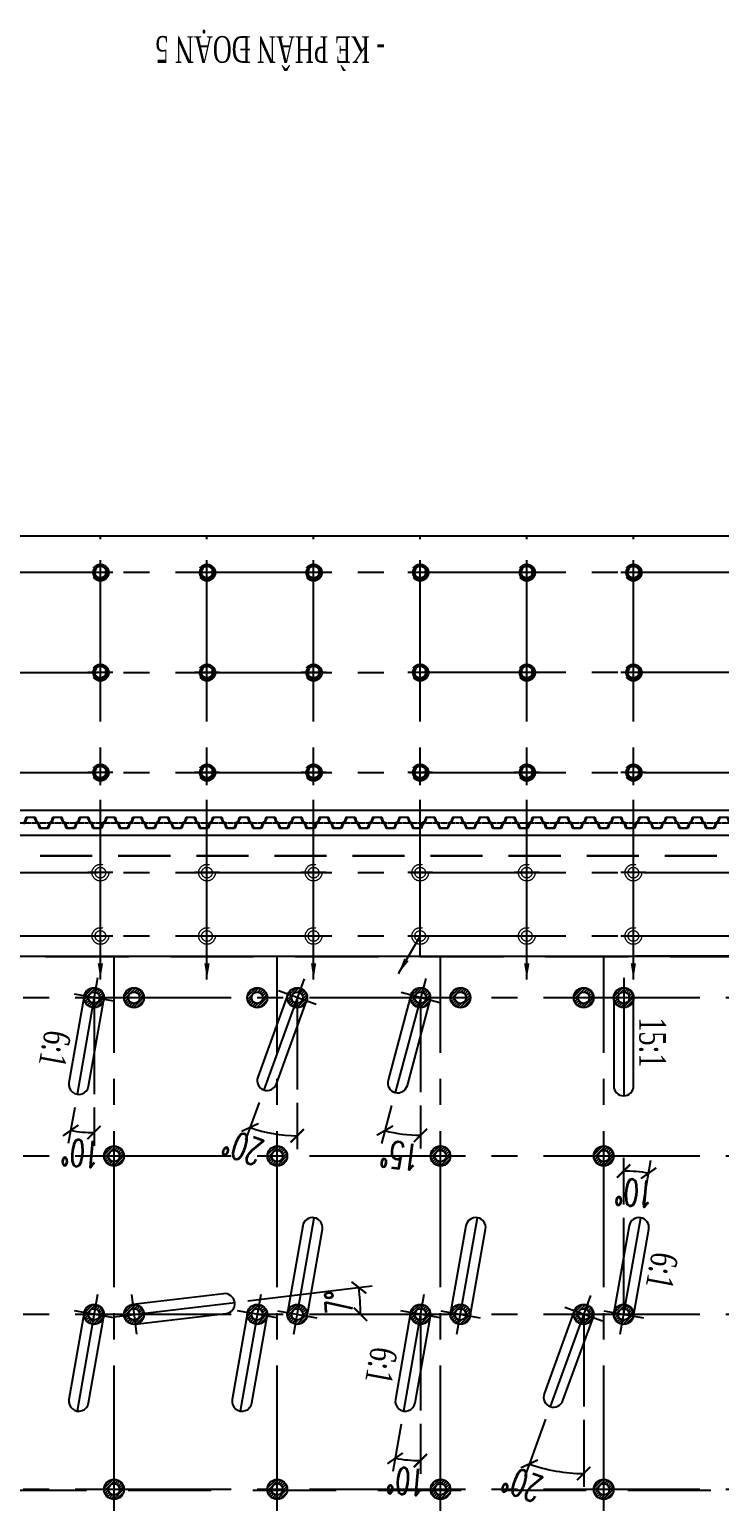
# Model space of a CAD drawing. Extents: x -57534 to 10615, y -13723 to 96319.
# Drawn here: x -31148 to -29076, y 48046 to 52462 of the extents above; entities that cross this region are included whole.
import ezdxf
from ezdxf.enums import TextEntityAlignment as Align

# ---------------------------------------------------------------- set-up
doc = ezdxf.new("R2010")
doc.units = 0
doc.header["$LTSCALE"] = 5
doc.header["$MEASUREMENT"] = 0
for name, pattern in [('CENTER', [2, 1.25, -0.25, 0.25, -0.25]), ('CENTER2', [1.125, 0.75, -0.125, 0.125, -0.125]), ('HIDDEN', [0.375, 0.25, -0.125])]:
    doc.linetypes.add(name, pattern=pattern)
doc.layers.get('0').update_dxf_attribs({"linetype": 'CONTINUOUS'})
doc.layers.get('DEFPOINTS').update_dxf_attribs({"linetype": 'CONTINUOUS'})
for name, color, linetype in [('BORDER', 2, 'CONTINUOUS'), ('CENTER', 9, 'CENTER2'), ('Coc', 2, 'CONTINUOUS'), ('Cochh', 7, 'CONTINUOUS'), ('Cu', 230, 'CONTINUOUS'), ('Dam', 4, 'CONTINUOUS'), ('DIMENSION', 4, 'CONTINUOUS'), ('HATCH', 7, 'CONTINUOUS'), ('HIDDEN', 4, 'HIDDEN'), ('PILE-D600', 20, 'CONTINUOUS'), ('STEEL', 1, 'CONTINUOUS'), ('TEXT', 3, 'CONTINUOUS')]:
    doc.layers.add(name, color=color, linetype=linetype)
doc.layers.add('Border k in', color=241, linetype='CONTINUOUS', lineweight=30, plot=False)
doc.layers.add('KHUAT', color=235, linetype='HIDDEN', lineweight=18)
doc.styles.add('DIM', font='romans.shx', dxfattribs={"width": 0.65})
doc.styles.add('THUONG', font='vntimeh.shx', dxfattribs={"width": 0.65})
doc.dimstyles.new('1-400', dxfattribs={"dimscale": 400, "dimtxt": 0.22, "dimasz": 0.12, "dimexe": 0.1, "dimexo": 0.1, "dimgap": 0.08, "dimtad": 1, "dimdec": 0, "dimzin": 0, "dimdsep": 46, "dimtxsty": 'DIM', "dimblk": 'ARCHTICK', "dimcen": 0.15, "dimdle": 0.1, "dimclrd": 4, "dimclre": 7, "dimclrt": 2, "dimaunit": 1, "dimadec": 0, "dimazin": 0, "dimtfac": 1, "dimtdec": 0, "dimtix": 1, "dimtmove": 1, "dimatfit": 3, "dimfxl": 1, "dimtolj": 1, "dimtzin": 0, "dimarcsym": 0})
doc.dimstyles.new('400.Ph', dxfattribs={"dimscale": 400, "dimtxt": 0.2, "dimasz": 0.1, "dimexe": 0.1, "dimexo": 0.1, "dimgap": 0.06, "dimtad": 1, "dimdec": 0, "dimzin": 0, "dimdsep": 46, "dimtxsty": 'DIM', "dimblk": 'ARCHTICK', "dimcen": 0.15, "dimdle": 0.1, "dimclrd": 256, "dimclre": 7, "dimclrt": 6, "dimadec": 0, "dimazin": 0, "dimtfac": 1, "dimtdec": 0, "dimtix": 1, "dimtmove": 0, "dimatfit": 3, "dimfxl": 1, "dimtolj": 1, "dimtzin": 0, "dimarcsym": 0})

# ---------------------------------------------------------------- blocks, each defined once
blk = doc.blocks.new('CocD500_HH')
at = {"layer": 'CENTER', "ltscale": 50}
for p, q in [((-37.5, 0), (37.5, 0)), ((0, 37.5), (0, -37.5))]:
    blk.add_line(p, q, dxfattribs=at)
at = {"layer": 'KHUAT', "ltscale": 100}
for radius in [25, 16]:
    blk.add_circle((0, 0), radius, dxfattribs=at)
blk = doc.blocks.new('_ArchTick')
at = {"color": 0, "linetype": 'ByBlock', "const_width": 0.15}
blk.add_lwpolyline([(-0.5, -0.5), (0.5, 0.5)], dxfattribs=at)
blk = doc.blocks.new('cocbs')
at = {"layer": 'Coc'}
h = blk.add_hatch(color=256, dxfattribs=at)
h.paths.add_polyline_path([(-46596.3, 9805.7), (-46596.3, 9796.7, -0.414214), (-46580.3, 9780.7), (-46571.3, 9780.7, 0.414214)])
h.paths.add_polyline_path([(-46571.3, 9780.7), (-46580.3, 9780.7, -0.414214), (-46596.3, 9764.7), (-46596.3, 9755.7, 0.414214)])
h.paths.add_polyline_path([(-46612.3, 9780.7), (-46621.3, 9780.7, 0.414214), (-46596.3, 9755.7), (-46596.3, 9764.7, -0.414214)])
h.paths.add_polyline_path([(-46596.3, 9796.7), (-46596.3, 9805.7, 0.414214), (-46621.3, 9780.7), (-46612.3, 9780.7, -0.414214)])
at = {"layer": 'Coc', "color": 8, "linetype": 'HIDDEN', "ltscale": 50}
for radius in [25, 16]:
    blk.add_circle((-46596.3, 9780.7), radius, dxfattribs=at)
at = {"layer": 'Cochh', "linetype": 'CENTER', "ltscale": 25}
for p, q in [((-46596.3, 9818.2), (-46596.3, 9743.2)), ((-46633.8, 9780.7), (-46558.8, 9780.7))]:
    blk.add_line(p, q, dxfattribs=at)
blk = doc.blocks.new('*D300')
at = {"layer": 'DEFPOINTS', "color": 0}
for p in [(-64048.6, 12738.3), (-64099.5, 12590.9), (-64048.4, 12592.7), (-64099.5, 12302.7), (-64109.9, 12243.6)]:
    blk.add_point(p, dxfattribs=at)
at = {"layer": 'DIMENSION', "color": 7, "lineweight": -2}
for p, q in [((-64099.5, 12630.9), (-64099.5, 12781.2)), ((-64041.5, 12632), (-64016.4, 12774))]:
    blk.add_line(p, q, dxfattribs=at)
at = {"layer": 'DIMENSION', "lineweight": -2}
blk.add_arc((-64099.5, 12302.7), 438.5, 80, 90, dxfattribs=at)
at = {"layer": 'DIMENSION', "lineweight": -2, "xscale": 40, "yscale": 40, "zscale": 40}
for p, rotation in [((-64099.5, 12741.2), 179.9999999999996), ((-64023.4, 12734.6), 350.0000000000073)]:
    blk.add_blockref('_ArchTick', p, dxfattribs=dict(at, rotation=rotation))
at = {"layer": 'DIMENSION', "color": 6, "insert": (-64055.7, 12803.3), "char_height": 80, "attachment_point": 5, "rotation": 355, "style": 'DIM'}
blk.add_mtext('\\A1;10°', dxfattribs=at)
blk = doc.blocks.new('*D301')
at = {"layer": 'DEFPOINTS', "color": 0}
for p in [(-64699.1, 12361.8), (-64709.5, 12302.7), (-64760.7, 12012.7), (-64709.5, 12013.1), (-64759.4, 11875.7)]:
    blk.add_point(p, dxfattribs=at)
at = {"layer": 'DIMENSION', "color": 7, "lineweight": -2}
for p, q in [((-64767.6, 11973.3), (-64791.1, 11840)), ((-64709.5, 11973.1), (-64709.5, 11832.8))]:
    blk.add_line(p, q, dxfattribs=at)
at = {"layer": 'DIMENSION', "lineweight": -2}
blk.add_arc((-64709.5, 12302.7), 429.9, 260, 270, dxfattribs=at)
at = {"layer": 'DIMENSION', "lineweight": -2, "xscale": 40, "yscale": 40, "zscale": 40, "rotation": 170.0000000000071}
blk.add_blockref('_ArchTick', (-64784.2, 11879.3), dxfattribs=at)
at = {"layer": 'DIMENSION', "lineweight": -2, "xscale": 40, "yscale": 40, "zscale": 40}
blk.add_blockref('_ArchTick', (-64709.5, 11872.8), dxfattribs=at)
at = {"layer": 'DIMENSION', "color": 6, "insert": (-64741.4, 11938.2), "char_height": 80, "attachment_point": 5, "rotation": 355, "style": 'DIM'}
blk.add_mtext('\\A1;10°', dxfattribs=at)
blk = doc.blocks.new('*D310')
at = {"layer": 'DEFPOINTS', "color": 0}
for p in [(-63072.6, 11754.5), (-63119.5, 11642.2), (-63068.4, 11642.7), (-63119.5, 11352.7), (-63129.9, 11293.6)]:
    blk.add_point(p, dxfattribs=at)
at = {"layer": 'DIMENSION', "color": 7, "lineweight": -2}
for p, q in [((-63119.5, 11682.2), (-63119.5, 11797.3)), ((-63061.5, 11682), (-63042.3, 11790.5))]:
    blk.add_line(p, q, dxfattribs=at)
at = {"layer": 'DIMENSION', "lineweight": -2}
blk.add_arc((-63119.5, 11352.7), 404.6, 80, 90, dxfattribs=at)
at = {"layer": 'DIMENSION', "lineweight": -2, "xscale": 40, "yscale": 40, "zscale": 40}
for p, rotation in [((-63119.5, 11757.3), 180.0000000000007), ((-63049.3, 11751.1), 350.0000000000111)]:
    blk.add_blockref('_ArchTick', p, dxfattribs=dict(at, rotation=rotation))
at = {"layer": 'DIMENSION', "color": 6, "insert": (-63078.7, 11819.5), "char_height": 80, "attachment_point": 5, "rotation": 355, "style": 'DIM'}
blk.add_mtext('\\A1;10°', dxfattribs=at)
blk = doc.blocks.new('*D336')
at = {"layer": 'DEFPOINTS', "color": 0}
for p in [(-64534.1, 12776.8), (-64589.5, 12578.6), (-64488.8, 12579.4), (-64589.5, 12302.7), (-64610.1, 12246.3)]:
    blk.add_point(p, dxfattribs=at)
at = {"layer": 'DIMENSION', "color": 7, "lineweight": -2}
for p, q in [((-64589.5, 12618.6), (-64589.5, 12820.1)), ((-64475.1, 12617), (-64412.6, 12788.9))]:
    blk.add_line(p, q, dxfattribs=at)
at = {"layer": 'DIMENSION', "lineweight": -2}
blk.add_arc((-64589.5, 12302.7), 477.4, 70, 90, dxfattribs=at)
at = {"layer": 'DIMENSION', "lineweight": -2, "xscale": 40, "yscale": 40, "zscale": 40}
for p, rotation in [((-64589.5, 12780.1), 180.000000000001), ((-64426.3, 12751.3), 340.0000000000092)]:
    blk.add_blockref('_ArchTick', p, dxfattribs=dict(at, rotation=rotation))
at = {"layer": 'DIMENSION', "color": 6, "insert": (-64404.4, 12811.4), "char_height": 80, "attachment_point": 5, "rotation": 340, "style": 'DIM'}
blk.add_mtext('\\A1;20°', dxfattribs=at)
blk = doc.blocks.new('*D340')
at = {"layer": 'DEFPOINTS', "color": 0}
for p in [(-69156.5, 12302.7), (-63180, 12310), (-61612.5, 12302.7), (-63918.9, 12275.8), (-63541.8, 12266.8)]:
    blk.add_point(p, dxfattribs=at)
at = {"layer": 'DIMENSION', "color": 7, "lineweight": -2}
blk.add_line((-63581.5, 12262.1), (-63954.3, 12217.6), dxfattribs=at)
at = {"layer": 'DIMENSION', "lineweight": -2}
blk.add_arc((-63241.2, 12302.7), 678.2, 180, 186.8084, dxfattribs=at)
at = {"layer": 'DIMENSION', "lineweight": -2, "xscale": 40, "yscale": 40, "zscale": 40}
for p, rotation in [((-63919.4, 12302.7), 90), ((-63914.6, 12222.3), 276.8083625507042)]:
    blk.add_blockref('_ArchTick', p, dxfattribs=dict(at, rotation=rotation))
at = {"layer": 'DIMENSION', "color": 6, "insert": (-63854.3, 12266.2), "char_height": 80, "attachment_point": 5, "rotation": 273.4042, "style": 'DIM'}
blk.add_mtext('\\A1;7°', dxfattribs=at)
blk = doc.blocks.new('*D346')
at = {"layer": 'DEFPOINTS', "color": 0}
for p in [(-64027.9, 11759.2), (-64099.5, 11635.9), (-64023.3, 11637.1), (-64099.5, 11352.7), (-64115.1, 11294.7)]:
    blk.add_point(p, dxfattribs=at)
at = {"layer": 'DIMENSION', "color": 7, "lineweight": -2}
for p, q in [((-64099.5, 11675.9), (-64099.5, 11805.5)), ((-64013, 11675.7), (-63982.3, 11790))]:
    blk.add_line(p, q, dxfattribs=at)
at = {"layer": 'DIMENSION', "lineweight": -2}
blk.add_arc((-64099.5, 11352.7), 412.8, 75, 90, dxfattribs=at)
at = {"layer": 'DIMENSION', "lineweight": -2, "xscale": 40, "yscale": 40, "zscale": 40}
for p, rotation in [((-64099.5, 11765.5), 180.0000000000007), ((-63992.7, 11751.4), 345.0000000000112)]:
    blk.add_blockref('_ArchTick', p, dxfattribs=dict(at, rotation=rotation))
at = {"layer": 'DIMENSION', "color": 6, "insert": (-64037.3, 11825.4), "char_height": 80, "attachment_point": 5, "rotation": 352.5, "style": 'DIM'}
blk.add_mtext('\\A1;15°', dxfattribs=at)
blk = doc.blocks.new('*D347')
at = {"layer": 'DEFPOINTS', "color": 0}
for p in [(-63681.4, 11764.1), (-63729.5, 11627.8), (-63628.8, 11629.4), (-63729.5, 11352.7), (-63750.1, 11296.3)]:
    blk.add_point(p, dxfattribs=at)
at = {"layer": 'DIMENSION', "color": 7, "lineweight": -2}
for p, q in [((-63729.5, 11667.8), (-63729.5, 11806.9)), ((-63615.1, 11667), (-63574.2, 11779.5))]:
    blk.add_line(p, q, dxfattribs=at)
at = {"layer": 'DIMENSION', "lineweight": -2}
blk.add_arc((-63729.5, 11352.7), 414.2, 70, 90, dxfattribs=at)
at = {"layer": 'DIMENSION', "lineweight": -2, "xscale": 40, "yscale": 40, "zscale": 40}
for p, rotation in [((-63729.5, 11766.9), 180.0000000000001), ((-63587.8, 11742), 340.0000000000117)]:
    blk.add_blockref('_ArchTick', p, dxfattribs=dict(at, rotation=rotation))
at = {"layer": 'DIMENSION', "color": 6, "insert": (-63566, 11802.1), "char_height": 80, "attachment_point": 5, "rotation": 340, "style": 'DIM'}
blk.add_mtext('\\A1;20°', dxfattribs=at)
blk = doc.blocks.new('Cu thep kieu IVL')
at = {"layer": 'CENTER'}
for p, q in [((-20, 19.2), (-20, 14.8)), ((20, 19.2), (20, 14.8))]:
    blk.add_line(p, q, dxfattribs=at)
at = {"layer": 'Cu'}
blk.add_lwpolyline([(-11.6, 2.3, 0.331206), (-10.7, 1.6), (10.7, 1.6, 0.331206), (11.6, 2.3), (18.1, 18.4, -0.331206), (19.1, 19.2), (20.3, 19.2, -0.223582), (21.5, 18.6, -0.452935), (21.1, 16.7), (20, 16.2, -0.518485), (19.2, 16.4, -0.300037), (19.7, 16.9), (20.7, 17.4, 0.427626), (20.8, 18.1, 0.215462), (20.3, 18.4), (19.5, 18.4, 0.331206), (18.7, 17.8), (13.4, 1.3, -0.331206), (11.7, 0), (-11.7, 0, -0.331206), (-13.4, 1.3), (-18.7, 17.8, 0.331206), (-19.5, 18.4), (-20.3, 18.4, 0.215462), (-20.8, 18.1, 0.427626), (-20.7, 17.4), (-19.7, 16.9, -0.300037), (-19.2, 16.4, -0.518485), (-20, 16.2), (-21.1, 16.7, -0.452935), (-21.5, 18.6, -0.223582), (-20.3, 19.2), (-19.1, 19.2, -0.331206), (-18.1, 18.4)], format="xyb", close=True, dxfattribs=at)
blk = doc.blocks.new('*U419')
at = {"layer": 'STEEL'}
for p in [(2320, 0), (2400, 0), (2480, 0), (2560, 0), (2640, 0), (2720, 0), (2800, 0), (2880, 0), (2960, 0), (3040, 0), (3120, 0), (3200, 0), (3280, 0), (3360, 0), (3440, 0), (3520, 0), (3600, 0), (3680, 0), (3760, 0), (3840, 0), (3920, 0), (4000, 0), (4080, 0), (4160, 0), (4240, 0), (4320, 0), (4400, 0)]:
    blk.add_blockref('Cu thep kieu IVL', p, dxfattribs=at)
at = {"layer": 'STEEL', "rotation": 180}
for p in [(2360, 34), (2440, 34), (2520, 34), (2600, 34), (2680, 34), (2760, 34), (2840, 34), (2920, 34), (3000, 34), (3080, 34), (3160, 34), (3240, 34), (3320, 34), (3400, 34), (3480, 34), (3560, 34), (3640, 34), (3720, 34), (3800, 34), (3880, 34), (3960, 34), (4040, 34), (4120, 34), (4200, 34), (4280, 34), (4360, 34)]:
    blk.add_blockref('Cu thep kieu IVL', p, dxfattribs=at)
blk = doc.blocks.new('pd3')
at = {"layer": 'HATCH'}
h = blk.add_hatch(dxfattribs=at)
h.set_pattern_fill('ANSI31', color=256, scale=50, style=0)
h.set_pattern_definition([(45, (-56580.761, -6805.5305), (-4.4194174, 4.4194174), [])])
h.paths.add_polyline_path([(-64679.5, 12827.7, 1), (-64619.5, 12827.7, 1)])
h.paths.add_polyline_path([(-64632.5, 12827.7, -1), (-64666.5, 12827.7, -1)], flags=16)
h = blk.add_hatch(dxfattribs=at)
h.set_pattern_fill('ANSI31', color=256, scale=50, style=0)
h.set_pattern_definition([(45, (-56090.761, -6805.5305), (-4.4194174, 4.4194174), [])])
h.paths.add_polyline_path([(-64189.5, 12827.7, 1), (-64129.5, 12827.7, 1)])
h.paths.add_polyline_path([(-64142.5, 12827.7, -1), (-64176.5, 12827.7, -1)], flags=16)
h = blk.add_hatch(dxfattribs=at)
h.set_pattern_fill('ANSI31', color=256, scale=50, style=0)
h.set_pattern_definition([(45, (-55600.761, -6805.5305), (-4.4194174, 4.4194174), [])])
h.paths.add_polyline_path([(-63699.5, 12827.7, 1), (-63639.5, 12827.7, 1)])
h.paths.add_polyline_path([(-63652.5, 12827.7, -1), (-63686.5, 12827.7, -1)], flags=16)
h = blk.add_hatch(dxfattribs=at)
h.set_pattern_fill('ANSI31', color=256, scale=50, style=0)
h.set_pattern_definition([(45, (-55110.761, -6805.5305), (-4.4194174, 4.4194174), [])])
h.paths.add_polyline_path([(-63209.5, 12827.7, 1), (-63149.5, 12827.7, 1)])
h.paths.add_polyline_path([(-63162.5, 12827.7, -1), (-63196.5, 12827.7, -1)], flags=16)
h = blk.add_hatch(dxfattribs=at)
h.set_pattern_fill('ANSI31', color=256, scale=50, style=0)
h.set_pattern_definition([(45, (-56640.761, -7330.5305), (-4.4194174, 4.4194174), [])])
h.paths.add_polyline_path([(-64739.5, 12302.7, 1), (-64679.5, 12302.7, 1)])
h.paths.add_polyline_path([(-64692.5, 12302.7, -1), (-64726.5, 12302.7, -1)], flags=16)
h = blk.add_hatch(dxfattribs=at)
h.set_pattern_fill('ANSI31', color=256, scale=50, style=0)
h.set_pattern_definition([(45, (-56520.761, -7330.5305), (-4.4194174, 4.4194174), [])])
h.paths.add_polyline_path([(-64619.5, 12302.7, 1), (-64559.5, 12302.7, 1)])
h.paths.add_polyline_path([(-64572.5, 12302.7, -1), (-64606.5, 12302.7, -1)], flags=16)
h = blk.add_hatch(dxfattribs=at)
h.set_pattern_fill('ANSI31', color=256, scale=50, style=0)
h.set_pattern_definition([(45, (-56150.761, -7330.5305), (-4.4194174, 4.4194174), [])])
h.paths.add_polyline_path([(-64249.5, 12302.7, 1), (-64189.5, 12302.7, 1)])
h.paths.add_polyline_path([(-64202.5, 12302.7, -1), (-64236.5, 12302.7, -1)], flags=16)
h = blk.add_hatch(dxfattribs=at)
h.set_pattern_fill('ANSI31', color=256, scale=50, style=0)
h.set_pattern_definition([(45, (-56030.761, -7330.5305), (-4.4194174, 4.4194174), [])])
h.paths.add_polyline_path([(-64129.5, 12302.7, 1), (-64069.5, 12302.7, 1)])
h.paths.add_polyline_path([(-64082.5, 12302.7, -1), (-64116.5, 12302.7, -1)], flags=16)
h = blk.add_hatch(dxfattribs=at)
h.set_pattern_fill('ANSI31', color=256, scale=50, style=0)
h.set_pattern_definition([(45, (-55660.761, -7330.5305), (-4.4194174, 4.4194174), [])])
h.paths.add_polyline_path([(-63759.5, 12302.7, 1), (-63699.5, 12302.7, 1)])
h.paths.add_polyline_path([(-63712.5, 12302.7, -1), (-63746.5, 12302.7, -1)], flags=16)
h = blk.add_hatch(dxfattribs=at)
h.set_pattern_fill('ANSI31', color=256, scale=50, style=0)
h.set_pattern_definition([(45, (-55540.761, -7330.5305), (-4.4194174, 4.4194174), [])])
h.paths.add_polyline_path([(-63639.5, 12302.7, 1), (-63579.5, 12302.7, 1)])
h.paths.add_polyline_path([(-63592.5, 12302.7, -1), (-63626.5, 12302.7, -1)], flags=16)
h = blk.add_hatch(dxfattribs=at)
h.set_pattern_fill('ANSI31', color=256, scale=50, style=0)
h.set_pattern_definition([(45, (-55170.761, -7330.5305), (-4.4194174, 4.4194174), [])])
h.paths.add_polyline_path([(-63269.5, 12302.7, 1), (-63209.5, 12302.7, 1)])
h.paths.add_polyline_path([(-63222.5, 12302.7, -1), (-63256.5, 12302.7, -1)], flags=16)
h = blk.add_hatch(dxfattribs=at)
h.set_pattern_fill('ANSI31', color=256, scale=50, style=0)
h.set_pattern_definition([(45, (-55050.761, -7330.5305), (-4.4194174, 4.4194174), [])])
h.paths.add_polyline_path([(-63149.5, 12302.7, 1), (-63089.5, 12302.7, 1)])
h.paths.add_polyline_path([(-63102.5, 12302.7, -1), (-63136.5, 12302.7, -1)], flags=16)
h = blk.add_hatch(dxfattribs=at)
h.set_pattern_fill('ANSI31', color=256, scale=50, style=0)
h.set_pattern_definition([(45, (-56580.761, -7805.5305), (-4.4194174, 4.4194174), [])])
h.paths.add_polyline_path([(-64679.5, 11827.7, 1), (-64619.5, 11827.7, 1)])
h.paths.add_polyline_path([(-64632.5, 11827.7, -1), (-64666.5, 11827.7, -1)], flags=16)
h = blk.add_hatch(dxfattribs=at)
h.set_pattern_fill('ANSI31', color=256, scale=50, style=0)
h.set_pattern_definition([(45, (-56090.761, -7805.5305), (-4.4194174, 4.4194174), [])])
h.paths.add_polyline_path([(-64189.5, 11827.7, 1), (-64129.5, 11827.7, 1)])
h.paths.add_polyline_path([(-64142.5, 11827.7, -1), (-64176.5, 11827.7, -1)], flags=16)
h = blk.add_hatch(dxfattribs=at)
h.set_pattern_fill('ANSI31', color=256, scale=50, style=0)
h.set_pattern_definition([(45, (-55600.761, -7805.5305), (-4.4194174, 4.4194174), [])])
h.paths.add_polyline_path([(-63699.5, 11827.7, 1), (-63639.5, 11827.7, 1)])
h.paths.add_polyline_path([(-63652.5, 11827.7, -1), (-63686.5, 11827.7, -1)], flags=16)
h = blk.add_hatch(dxfattribs=at)
h.set_pattern_fill('ANSI31', color=256, scale=50, style=0)
h.set_pattern_definition([(45, (-55110.761, -7805.5305), (-4.4194174, 4.4194174), [])])
h.paths.add_polyline_path([(-63209.5, 11827.7, 1), (-63149.5, 11827.7, 1)])
h.paths.add_polyline_path([(-63162.5, 11827.7, -1), (-63196.5, 11827.7, -1)], flags=16)
h = blk.add_hatch(dxfattribs=at)
h.set_pattern_fill('ANSI31', color=256, scale=50, style=0)
h.set_pattern_definition([(45, (-56640.761, -8280.5305), (-4.4194174, 4.4194174), [])])
h.paths.add_polyline_path([(-64739.5, 11352.7, 1), (-64679.5, 11352.7, 1)])
h.paths.add_polyline_path([(-64692.5, 11352.7, -1), (-64726.5, 11352.7, -1)], flags=16)
h = blk.add_hatch(dxfattribs=at)
h.set_pattern_fill('ANSI31', color=256, scale=50, style=0)
h.set_pattern_definition([(45, (-56520.761, -8280.5305), (-4.4194174, 4.4194174), [])])
h.paths.add_polyline_path([(-64619.5, 11352.7, 1), (-64559.5, 11352.7, 1)])
h.paths.add_polyline_path([(-64572.5, 11352.7, -1), (-64606.5, 11352.7, -1)], flags=16)
h = blk.add_hatch(dxfattribs=at)
h.set_pattern_fill('ANSI31', color=256, scale=50, style=0)
h.set_pattern_definition([(45, (-56150.761, -8280.5305), (-4.4194174, 4.4194174), [])])
h.paths.add_polyline_path([(-64249.5, 11352.7, 1), (-64189.5, 11352.7, 1)])
h.paths.add_polyline_path([(-64202.5, 11352.7, -1), (-64236.5, 11352.7, -1)], flags=16)
h = blk.add_hatch(dxfattribs=at)
h.set_pattern_fill('ANSI31', color=256, scale=50, style=0)
h.set_pattern_definition([(45, (-56030.761, -8280.5305), (-4.4194174, 4.4194174), [])])
h.paths.add_polyline_path([(-64129.5, 11352.7, 1), (-64069.5, 11352.7, 1)])
h.paths.add_polyline_path([(-64082.5, 11352.7, -1), (-64116.5, 11352.7, -1)], flags=16)
h = blk.add_hatch(dxfattribs=at)
h.set_pattern_fill('ANSI31', color=256, scale=50, style=0)
h.set_pattern_definition([(45, (-55660.761, -8280.5305), (-4.4194174, 4.4194174), [])])
h.paths.add_polyline_path([(-63759.5, 11352.7, 1), (-63699.5, 11352.7, 1)])
h.paths.add_polyline_path([(-63712.5, 11352.7, -1), (-63746.5, 11352.7, -1)], flags=16)
h = blk.add_hatch(dxfattribs=at)
h.set_pattern_fill('ANSI31', color=256, scale=50, style=0)
h.set_pattern_definition([(45, (-55540.761, -8280.5305), (-4.4194174, 4.4194174), [])])
h.paths.add_polyline_path([(-63639.5, 11352.7, 1), (-63579.5, 11352.7, 1)])
h.paths.add_polyline_path([(-63592.5, 11352.7, -1), (-63626.5, 11352.7, -1)], flags=16)
h = blk.add_hatch(dxfattribs=at)
h.set_pattern_fill('ANSI31', color=256, scale=50, style=0)
h.set_pattern_definition([(45, (-55170.761, -8280.5305), (-4.4194174, 4.4194174), [])])
h.paths.add_polyline_path([(-63269.5, 11352.7, 1), (-63209.5, 11352.7, 1)])
h.paths.add_polyline_path([(-63222.5, 11352.7, -1), (-63256.5, 11352.7, -1)], flags=16)
h = blk.add_hatch(dxfattribs=at)
h.set_pattern_fill('ANSI31', color=256, scale=50, style=0)
h.set_pattern_definition([(45, (-55050.761, -8280.5305), (-4.4194174, 4.4194174), [])])
h.paths.add_polyline_path([(-63149.5, 11352.7, 1), (-63089.5, 11352.7, 1)])
h.paths.add_polyline_path([(-63102.5, 11352.7, -1), (-63136.5, 11352.7, -1)], flags=16)
at = {"layer": 'BORDER'}
blk.add_lwpolyline([(-61612.5, 13627.7), (-61612.5, 11227.7), (-69156.5, 11227.7), (-69156.5, 13627.7)], dxfattribs=at)
at = {"layer": 'CENTER', "ltscale": 125}
for p, q in [((-64649.5, 13627.7), (-64649.5, 11227.7)), ((-64159.5, 13627.7), (-64159.5, 11227.7)), ((-63669.5, 13627.7), (-63669.5, 11227.7)), ((-63179.5, 13627.7), (-63179.5, 11227.7)), ((-69156.5, 12827.7), (-61612.5, 12827.7)), ((-64109.9, 12243.6), (-64048.4, 12592.7)), ((-63619.9, 12243.6), (-63558.4, 12592.7)), ((-63129.9, 12243.6), (-63068.4, 12592.7)), ((-64610.1, 12246.3), (-64488.8, 12579.4)), ((-64699.1, 12361.8), (-64760.7, 12012.7)), ((-64645.9, 12323.2), (-64533.1, 12282.2)), ((-64209.1, 12361.8), (-64270.7, 12012.7)), ((-63719.1, 12361.8), (-63780.7, 12012.7)), ((-63232.2, 12243.1), (-63246.8, 12362.2)), ((-69156.5, 12302.7), (-61612.5, 12302.7)), ((-64650.4, 12292.3), (-64768.6, 12313.1)), ((-64160.4, 12292.3), (-64278.6, 12313.1)), ((-64158.6, 12313.1), (-64040.4, 12292.3)), ((-63670.4, 12292.3), (-63788.6, 12313.1)), ((-63668.6, 12313.1), (-63550.4, 12292.3)), ((-63180, 12310), (-63541.8, 12266.8)), ((-63178.6, 12313.1), (-63060.4, 12292.3)), ((-69156.5, 11827.7), (-61612.5, 11827.7)), ((-64709.5, 11292.7), (-64709.5, 11647.1)), ((-64115.1, 11294.7), (-64023.3, 11637.1)), ((-63750.1, 11296.3), (-63628.8, 11629.4)), ((-63129.9, 11293.6), (-63068.4, 11642.7)), ((-69156.5, 11352.7), (-61612.5, 11352.7)), ((-64157.5, 11368.2), (-64041.6, 11337.2)), ((-63785.9, 11373.2), (-63673.1, 11332.2)), ((-63178.6, 11363.1), (-63060.4, 11342.3))]:
    blk.add_line(p, q, dxfattribs=at)
at = {"layer": 'DIMENSION'}
for p, q in [((-64099.5, 12302.7), (-64099.5, 12590.9)), ((-64589.5, 12302.7), (-64589.5, 12578.6)), ((-64709.5, 12302.7), (-64709.5, 12013.1)), ((-64099.5, 11352.7), (-64099.5, 11635.9)), ((-63729.5, 11352.7), (-63729.5, 11627.8)), ((-63119.5, 11352.7), (-63119.5, 11642.2))]:
    blk.add_line(p, q, dxfattribs=at)
at = {"layer": 'PILE-D600', "linetype": 'Continuous', "ltscale": 0.7}
for points in [[(-64070, 12297.5), (-64024.1, 12557.9, 1), (-64083.2, 12568.3), (-64129.1, 12307.9)], [(-63580, 12297.5), (-63534.1, 12557.9, 1), (-63593.2, 12568.3), (-63639.1, 12307.9)], [(-63090, 12297.5), (-63044.1, 12557.9, 1), (-63103.2, 12568.3), (-63149.1, 12307.9)], [(-64561.3, 12292.4), (-64470.9, 12540.9, 1), (-64527.3, 12561.4), (-64617.7, 12313)], [(-63243.2, 12332.5), (-63515.7, 12300.2, 1), (-63508.3, 12240.7), (-63235.9, 12272.9)], [(-64739.1, 12307.9), (-64785, 12047.5, 1), (-64725.9, 12037.1), (-64680, 12297.5)], [(-64249.1, 12307.9), (-64295, 12047.5, 1), (-64235.9, 12037.1), (-64190, 12297.5)], [(-63759.1, 12307.9), (-63805, 12047.5, 1), (-63745.9, 12037.1), (-63700, 12297.5)], [(-64679.5, 11352.7), (-64679.5, 11617.1, 1), (-64739.5, 11617.1), (-64739.5, 11352.7)], [(-64070.6, 11344.9), (-64002.1, 11600.4, 1), (-64060.1, 11615.9), (-64128.5, 11360.5)], [(-63701.3, 11342.4), (-63610.9, 11590.9, 1), (-63667.3, 11611.4), (-63757.7, 11363)], [(-63090, 11347.5), (-63044.1, 11607.9, 1), (-63103.2, 11618.3), (-63149.1, 11357.9)]]:
    blk.add_lwpolyline(points, format="xyb", dxfattribs=at)
for centre, radius in [((-64649.5, 12827.7), 30), ((-64159.5, 12827.7), 30), ((-63669.5, 12827.7), 30), ((-63179.5, 12827.7), 30), ((-64649.5, 12827.7), 17), ((-64159.5, 12827.7), 17), ((-63669.5, 12827.7), 17), ((-63179.5, 12827.7), 17), ((-64709.5, 12302.7), 30), ((-64589.5, 12302.7), 30), ((-64219.5, 12302.7), 30), ((-64099.5, 12302.7), 30), ((-63729.5, 12302.7), 30), ((-63609.5, 12302.7), 30), ((-63239.5, 12302.7), 30), ((-63119.5, 12302.7), 30), ((-64709.5, 12302.7), 17), ((-64589.5, 12302.7), 17), ((-64219.5, 12302.7), 17), ((-64099.5, 12302.7), 17), ((-63729.5, 12302.7), 17), ((-63609.5, 12302.7), 17), ((-63239.5, 12302.7), 17), ((-63119.5, 12302.7), 17), ((-64649.5, 11827.7), 30), ((-64649.5, 11827.7), 17), ((-64159.5, 11827.7), 30), ((-64159.5, 11827.7), 17), ((-63669.5, 11827.7), 30), ((-63669.5, 11827.7), 17), ((-63179.5, 11827.7), 30), ((-63179.5, 11827.7), 17), ((-64709.5, 11352.7), 30), ((-64709.5, 11352.7), 17), ((-64589.5, 11352.7), 30), ((-64589.5, 11352.7), 17), ((-64219.5, 11352.7), 30), ((-64219.5, 11352.7), 17), ((-64099.5, 11352.7), 30), ((-64099.5, 11352.7), 17), ((-63729.5, 11352.7), 30), ((-63729.5, 11352.7), 17), ((-63609.5, 11352.7), 30), ((-63609.5, 11352.7), 17), ((-63239.5, 11352.7), 30), ((-63239.5, 11352.7), 17), ((-63119.5, 11352.7), 30), ((-63119.5, 11352.7), 17)]:
    blk.add_circle(centre, radius, dxfattribs=at)
at = {"layer": 'TEXT', "style": 'THUONG', "width": 0.7}
for s, rotation, p in [('6:1', 79.5709, (-63929.1, 12391.8)), ('6:1', 79.5709, (-64771.6, 12107.2)), ('15:1', 90, (-64732.7, 11411.7)), ('6:1', 79.5709, (-62949.1, 11441.8))]:
    blk.add_text(s, height=80, rotation=rotation, dxfattribs=at).set_placement(p, align=Align.BOTTOM_LEFT)
at = {"layer": 'DIMENSION'}
for base, line1, line2, picture, middle in [((-64534.1, 12776.8), ((-64610.1, 12246.3), (-64488.8, 12579.4)), ((-64589.5, 12302.7), (-64589.5, 12578.6)), '*D336', (-64426.3, 12751.3)), ((-63681.4, 11764.1), ((-63750.1, 11296.3), (-63628.8, 11629.4)), ((-63729.5, 11352.7), (-63729.5, 11627.8)), '*D347', (-63587.8, 11742))]:
    dim = blk.add_angular_dim_2l(base=base, line1=line1, line2=line2, dimstyle='400.Ph', dxfattribs=at)
    dim.commit()
    dim.dimension.update_dxf_attribs({"geometry": picture, "text_midpoint": middle, "dimtype": 130})
for base, line1, line2, picture, middle in [((-64048.6, 12738.3), ((-64109.9, 12243.6), (-64048.4, 12592.7)), ((-64099.5, 12302.7), (-64099.5, 12590.9)), '*D300', (-64055.7, 12803.3)), ((-63918.9, 12275.8), ((-63180, 12310), (-63541.8, 12266.8)), ((-69156.5, 12302.7), (-61612.5, 12302.7)), '*D340', (-63854.3, 12266.2)), ((-64759.4, 11875.7), ((-64709.5, 12302.7), (-64709.5, 12013.1)), ((-64699.1, 12361.8), (-64760.7, 12012.7)), '*D301', (-64741.4, 11938.2)), ((-64027.9, 11759.2), ((-64115.1, 11294.7), (-64023.3, 11637.1)), ((-64099.5, 11352.7), (-64099.5, 11635.9)), '*D346', (-64037.3, 11825.4)), ((-63072.6, 11754.5), ((-63129.9, 11293.6), (-63068.4, 11642.7)), ((-63119.5, 11352.7), (-63119.5, 11642.2)), '*D310', (-63078.7, 11819.5))]:
    dim = blk.add_angular_dim_2l(base=base, line1=line1, line2=line2, dimstyle='400.Ph', dxfattribs=at)
    dim.commit()
    dim.dimension.update_dxf_attribs({"geometry": picture, "text_midpoint": middle})
blk = doc.blocks.new('A$C7E87390C')
at = {"layer": 'BORDER'}
for p, q in [((17664.5, 5299.4), (20268.5, 5299.4)), ((24164.5, 5299.4), (17664.5, 5299.4)), ((24164.5, 4039.4), (17664.5, 4039.4))]:
    blk.add_line(p, q, dxfattribs=at)
at = {"layer": 'Border k in', "linetype": 'HIDDEN', "ltscale": 125}
blk.add_line((24164.5, 4999.4), (17664.5, 4999.4), dxfattribs=at)
at = {"layer": 'CENTER', "ltscale": 125}
for p, q in [((20274.5, 5299.4), (20274.5, 4039.4)), ((20594.5, 5299.4), (20594.5, 4039.4)), ((20914.5, 5299.4), (20914.5, 4039.4)), ((21234.5, 5299.4), (21234.5, 4039.4)), ((21554.5, 5299.4), (21554.5, 4039.4)), ((21874.5, 5299.4), (21874.5, 4039.4)), ((17664.5, 5239.4), (24164.5, 5239.5)), ((17664.5, 5049.4), (24164.5, 5049.5)), ((17664.5, 4749.4), (24164.5, 4749.5)), ((17664.5, 4449.4), (24164.5, 4449.5)), ((17664.5, 4149.4), (24164.5, 4149.5))]:
    blk.add_line(p, q, dxfattribs=at)
at = {"layer": 'CENTER', "ltscale": 2}
blk.add_line((38390.7, 4899.5), (4509.5, 4899.5), dxfattribs=at)
at = {"layer": 'Dam', "ltscale": 200}
for p, q in [((38260.7, 4936.9), (4550.5, 4936.9)), ((38182.5, 4861.9), (4550.5, 4861.9))]:
    blk.add_line(p, q, dxfattribs=at)
at = {"layer": 'HIDDEN', "ltscale": 200}
blk.add_lwpolyline([(17664.5, 5301.4), (31166.5, 5301.4), (31166.5, 6901.4), (17664.5, 6901.4)], close=True, dxfattribs=at)
at = {"layer": 'Coc'}
for p in [(66870.8, -5031.4), (67190.8, -5031.4), (67510.8, -5031.4), (67830.8, -5031.4), (68150.8, -5031.4), (68470.8, -5031.4), (66870.8, -5331.4), (67190.8, -5331.4), (67510.8, -5331.4), (67830.8, -5331.4), (68150.8, -5331.4), (68470.8, -5331.4), (66870.8, -5631.4), (67190.8, -5631.4), (67510.8, -5631.4), (67830.8, -5631.4), (68150.8, -5631.4), (68470.8, -5631.4)]:
    blk.add_blockref('cocbs', p, dxfattribs=at)
at = {"layer": 'DIMENSION'}
blk.add_blockref('pd3', (85013.1, -5928.3), dxfattribs=at)
at = {"layer": 'HATCH'}
for p in [(20274.5, 5239.4), (20594.5, 5239.4), (20914.5, 5239.4), (21234.5, 5239.4), (21554.5, 5239.4), (21874.5, 5239.4), (20274.5, 5049.4), (20594.5, 5049.4), (20914.5, 5049.4), (21234.5, 5049.4), (21554.5, 5049.4), (21874.5, 5049.4)]:
    blk.add_blockref('CocD500_HH', p, dxfattribs=at)
at = {"layer": 'STEEL'}
blk.add_blockref('*U419', (17683.5, 4882.5), dxfattribs=at)
at = {"layer": 'TEXT', "style": 'THUONG', "width": 0.65}
blk.add_text('- KÌ ph©n ®o¹n 5', height=80, dxfattribs=at).set_placement((21019.9, 2540.1))
at = {"layer": 'TEXT'}
for points in [[(20274.5, 5369.8), (20274.5, 5239.4)], [(20594.5, 5369.8), (20594.5, 5239.4)], [(20979.8, 5352.3), (20914.5, 5239.4)], [(21234.5, 5369.8), (21234.5, 5239.4)], [(21554.5, 5369.8), (21554.5, 5239.4)], [(21874.5, 5369.8), (21874.5, 5239.4)]]:
    blk.add_leader(points, dimstyle='1-400', override={"dimgap": 0.08, "dimtad": 0}, dxfattribs=at)

msp = doc.modelspace()

# ---------------------------------------------------------------- block references
at = {"layer": 'DIMENSION', "ltscale": 5, "rotation": 180}
msp.add_blockref('A$C7E87390C', (-9060.5, 54981.5), dxfattribs=at)

doc.saveas('drawing.dxf')
